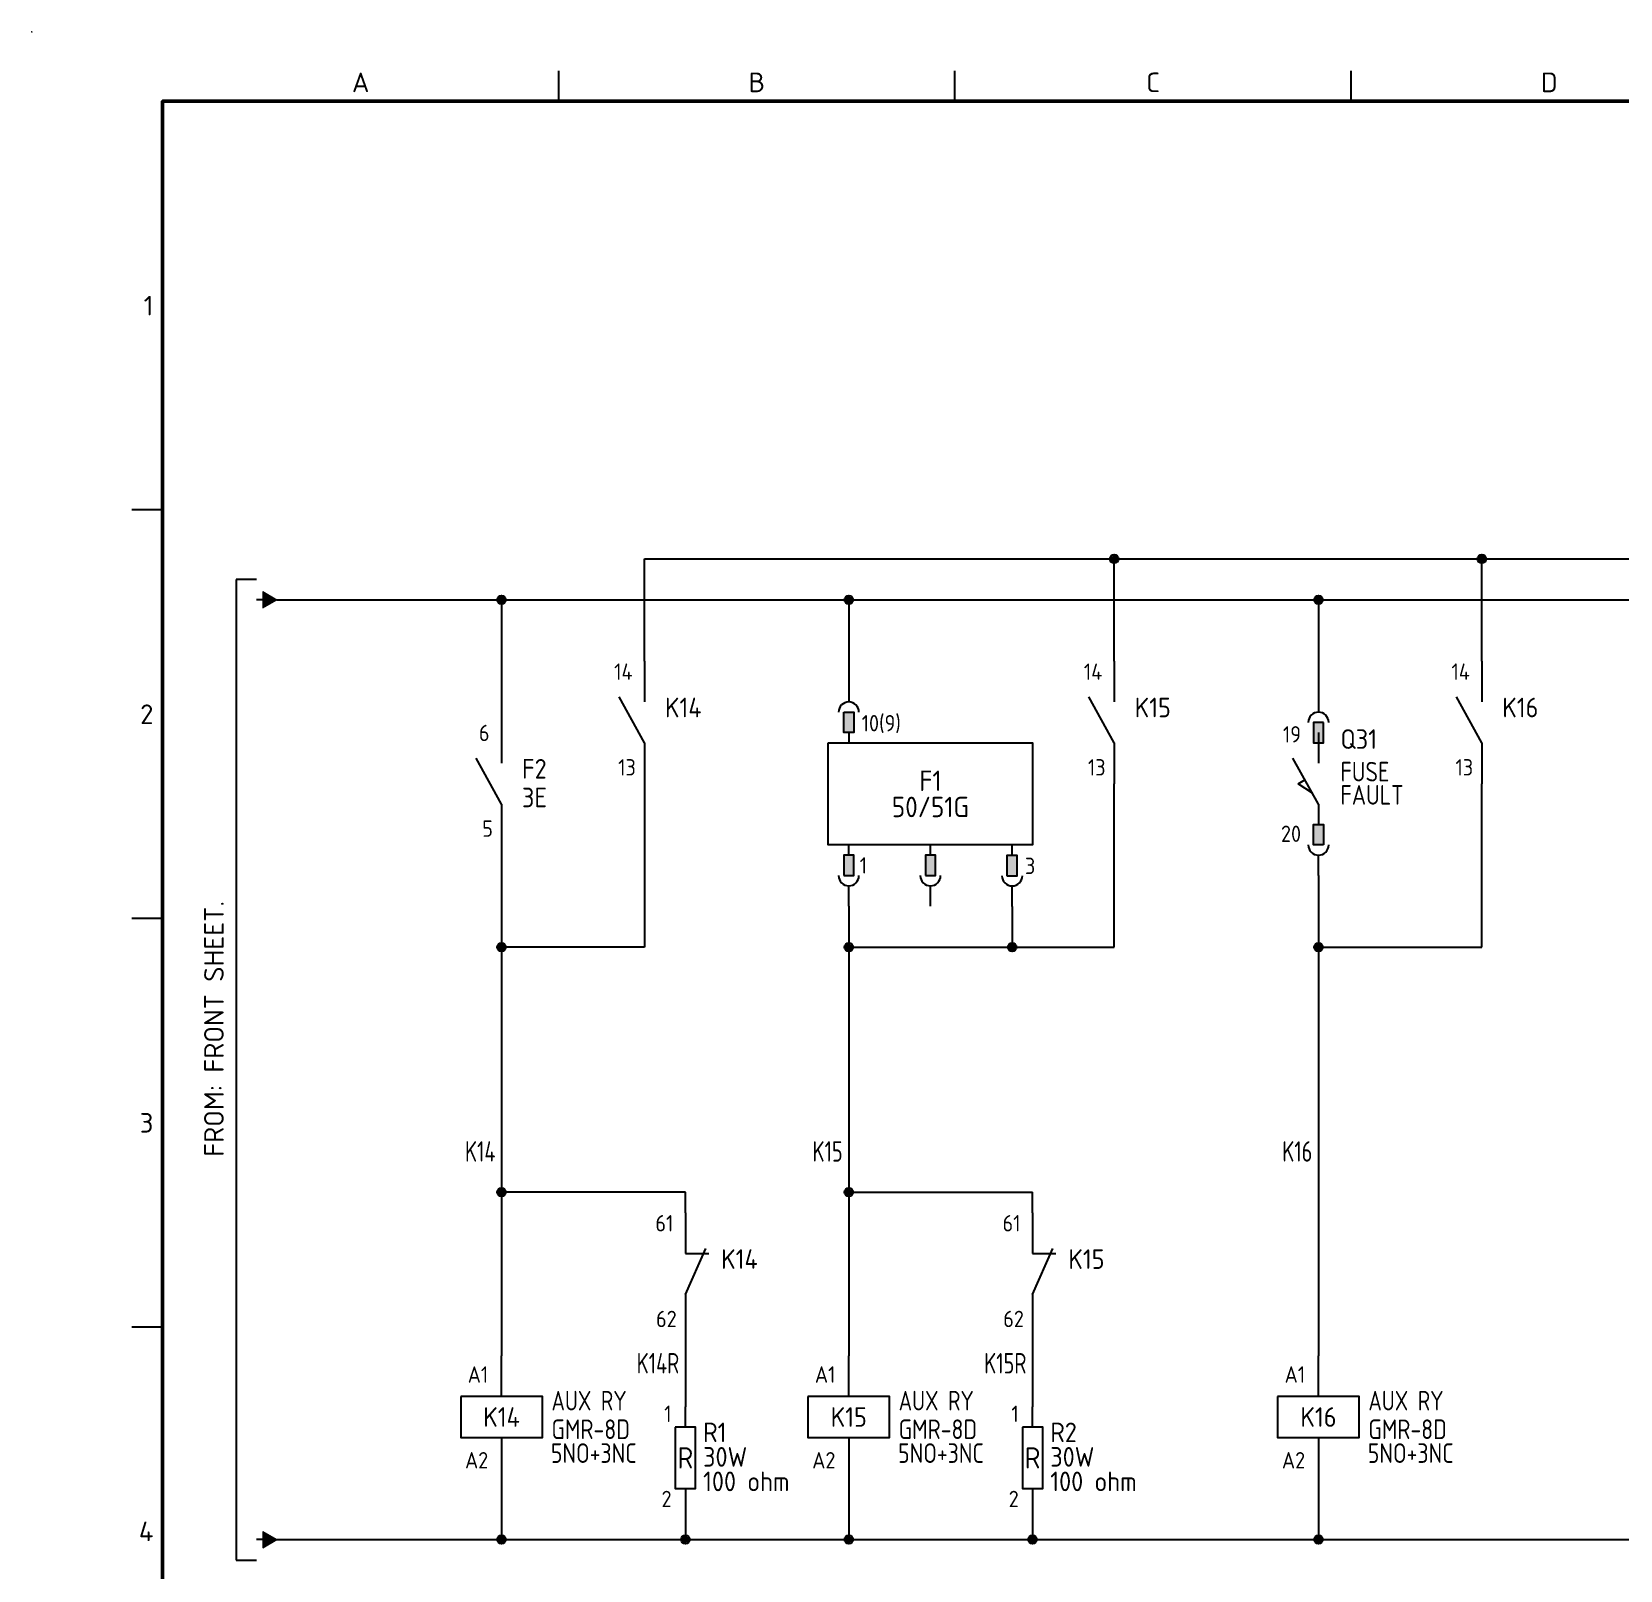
# Model space of a CAD drawing. Header units: millimetres. Extents: x 0 to 556, y 1 to 306.
# Drawn here: x 0 to 194.4, y 103.8 to 292 of the extents above; entities that cross this region are included whole.
import ezdxf
from ezdxf.enums import TextEntityAlignment as Align

# ---------------------------------------------------------------- set-up
doc = ezdxf.new("R2010")
doc.units = ezdxf.units.MM
for name, color, linetype in [('MISC', 7, 'Continuous'), ('Sheet Line', 3, 'Continuous'), ('Sheet Text', 2, 'Continuous'), ('SYMS', 7, 'Continuous'), ('TAGS', 7, 'Continuous'), ('TERMS', 7, 'Continuous'), ('WIRE_YELLOW', 2, 'Continuous'), ('WIREFIXED', 7, 'Continuous')]:
    doc.layers.add(name, color=color, linetype=linetype)
doc.layers.add('Sheet Out Line', color=2, linetype='Continuous', lineweight=50)
doc.styles.add('WD', font='ISOCP2.shx')
doc.styles.add('WD_IEC', font='ISOCP2.shx', dxfattribs={"width": 1.1, "height": 2.4, "bigfont": 'whgtxt.shx'})

# ---------------------------------------------------------------- blocks, each defined once
blk = doc.blocks.new('LSSA3')
blk.add_circle((0, 292), 0.01)
at = {"layer": 'Sheet Line'}
for p, q in [((64.5, 283.5), (64.5, 287.25)), ((113, 283.5), (113, 287.25)), ((161.5, 283.5), (161.5, 287.25)), ((16, 233.5), (12.25, 233.5)), ((16, 183.5), (12.25, 183.5)), ((16, 133.5), (12.25, 133.5))]:
    blk.add_line(p, q, dxfattribs=at)
at = {"layer": 'Sheet Out Line'}
blk.add_lwpolyline([(16, 6.5), (404, 6.5), (404, 283.5), (16, 283.5)], close=True, dxfattribs=at)
at = {"style": 'WD_IEC', "width": 1.1}
for tag, height, p in [('DESC4', 2.4, (57.5, 39.5)), ('CUSTOMERS31', 3.8, (219, 38)), ('TITLE1', 3.6, (333, 37.5)), ('CUSTOMERS21', 3.8, (219, 35.25)), ('DESC3', 2.4, (57.5, 33.5)), ('CUSTOMERS32', 3.8, (219, 32.5)), ('TITLE2', 3.6, (333, 32.5)), ('CUSTOMERS22', 3.8, (219, 29.75)), ('TITLE3', 3.6, (333, 27.5)), ('RN', 3.5, (398, 28.75)), ('DESC2', 2.4, (57.5, 27.5)), ('CUSTOMERS33', 3.8, (219, 27)), ('DESC1', 2.4, (57.5, 21.5)), ('FILE', 2.4, (314, 18.5)), ('WORKNO', 3.5, (365.5, 18.5)), ('DESC0', 2.4, (57.5, 15.5)), ('SHN', 2.4, (395, 12)), ('TSH', 2.4, (401, 9))]:
    blk.add_attdef(tag, text='', height=height, dxfattribs=at).set_placement(p, align=Align.MIDDLE_CENTER)
at = {"style": 'WD_IEC'}
for tag, p in [('DATE4', (96.5, 39.5)), ('DRWN4', (111.5, 39.5)), ('DSGN4', (126.5, 39.5)), ('CHKD4', (141.5, 39.5)), ('APPD4', (156.5, 39.5)), ('DATE3', (96.5, 33.5)), ('DRWN3', (111.5, 33.5)), ('DSGN3', (126.5, 33.5)), ('CHKD3', (141.5, 33.5)), ('APPD3', (156.5, 33.5)), ('DATE2', (96.5, 27.5)), ('DRWN2', (111.5, 27.5)), ('DSGN2', (126.5, 27.5)), ('CHKD2', (141.5, 27.5)), ('APPD2', (156.5, 27.5)), ('DATE1', (96.5, 21.5)), ('DRWN1', (111.5, 21.5)), ('DSGN1', (126.5, 21.5)), ('CHKD1', (141.5, 21.5)), ('APPD1', (156.5, 21.5)), ('DATE0', (96.5, 15.5)), ('DRWN0', (111.5, 15.5)), ('DSGN0', (126.5, 15.5)), ('CHKD0', (141.5, 15.5)), ('APPD0', (156.5, 15.5))]:
    blk.add_attdef(tag, text='', height=2.4, dxfattribs=at).set_placement(p, align=Align.MIDDLE_CENTER)
at = {"style": 'WD_IEC', "width": 1.1}
for tag, p in [('DWG1ST', (345, 10.5)), ('DWGNO', (373.49, 10.5))]:
    blk.add_attdef(tag, text='', height=3.5, dxfattribs=at).set_placement(p, align=Align.MIDDLE_LEFT)
at = {"style": 'WD_IEC', "width": 1.1, "flags": 9}
blk.add_attdef('WD_TB', (0, 0), '', height=2.4, dxfattribs=at)
at = {"layer": 'Sheet Text', "style": 'WD_IEC', "width": 1.1}
for s, p in [('A', (40.25, 284.62)), ('B', (88.75, 284.62)), ('C', (137.25, 284.62)), ('D', (185.75, 284.62))]:
    blk.add_text(s, height=2.4, dxfattribs=at).set_placement(p, align=Align.CENTER)
for s, p in [('1', (14.88, 258.5)), ('2', (14.88, 208.5)), ('3', (14.88, 158.5)), ('4', (14.88, 108.5))]:
    blk.add_text(s, height=2.4, dxfattribs=at).set_placement(p, align=Align.MIDDLE_RIGHT)
blk = doc.blocks.new('HONF1N')
blk.add_hatch(color=256).paths.add_polyline_path([(0.768, 1), (0.768, -1), (2.5, 0)])
at = {"lineweight": 0, "flags": 128}
for points in [[(0.768, 1), (2.5, 0)], [(0.768, 1), (0.768, -1), (2.5, 0)]]:
    blk.add_lwpolyline(points, dxfattribs=at)
at = {"flags": 128}
blk.add_lwpolyline([(0.768, 0), (0, 0)], dxfattribs=at)
at = {"style": 'WD', "flags": 1}
for tag, p in [('X2TERM01', (0.768, 0)), ('X8TERM02', (2.5, 0))]:
    blk.add_attdef(tag, p, '', height=0.08, rotation=90, dxfattribs=at)
blk = doc.blocks.new('VA221_PFCHECKER2')
for p, q in [((0, 11.25), (0, 8.75)), ((0, 6.25), (0, 2.5)), ((0, -2.5), (-3.12, 3.12)), ((-2.5, 0), (-1.65, 0.47)), ((-0.74, -1.18), (-2.5, 0)), ((0, -2.5), (0, -5)), ((0, -11.25), (0, -8.75))]:
    blk.add_line(p, q)
for points in [[(0.62, 7.5), (-0.62, 7.5), (-0.62, 5), (0.62, 5)], [(0.62, -7.5), (-0.62, -7.5), (-0.62, -5), (0.62, -5)]]:
    blk.add_lwpolyline(points, close=True)
for centre, start, end in [((0, 7.5), 0, 180), ((0, -7.5), 180, 0)]:
    blk.add_arc(centre, 1.25, start, end)
for points in [[(0.62, 5), (0.62, 7.5), (-0.62, 5), (-0.62, 7.5)], [(0.62, -5), (0.62, -7.5), (-0.62, -5), (-0.62, -7.5)]]:
    blk.add_solid(points)
at = {"flags": 1}
for tag, p, height, style in [('X2TERM01', (0, 11.25), 0.08, 'WD'), ('X1LINK', (0, 0), 0.32, 'WD_IEC'), ('X8TERM02', (0, -11.25), 0.08, 'WD')]:
    blk.add_attdef(tag, p, '', height=height, dxfattribs=dict(at, style=style))
at = {"style": 'WD_IEC'}
for tag, p in [('TERM01', (-2.13, 5.04)), ('TERM02', (-2.13, -7.13))]:
    blk.add_attdef(tag, text='', height=2, dxfattribs=at).set_placement(p, align=Align.RIGHT)
blk.add_attdef('TAG2', text='', height=2.4, dxfattribs=at).set_placement((2.69, 5.46), align=Align.MIDDLE_LEFT)
at = {"style": 'WD_IEC', "width": 0.9}
for tag, p in [('TEXT1', (2.69, 1.47)), ('TEXT2', (2.69, -1.37))]:
    blk.add_attdef(tag, text='', height=2.4, dxfattribs=at).set_placement(p, align=Align.MIDDLE_LEFT)
at = {"style": 'WD_IEC', "flags": 1}
blk.add_attdef('XREF', text='', height=1.8, dxfattribs=at).set_placement((2.69, -3.73), align=Align.MIDDLE_LEFT)
for tag, p in [('INST', (-2.37, -9.97)), ('FAMILY', (-2.27, -12.66)), ('LOC', (-2.4, -11.27)), ('PINLIST_TYPE', (-2.27, -13.9))]:
    blk.add_attdef(tag, text='', height=1, dxfattribs=at).set_placement(p, align=Align.RIGHT)
blk = doc.blocks.new('WDDOT')
for radius in [0.529, 0.33, 0.164]:
    blk.add_circle((0, 0), radius)
blk = doc.blocks.new('VJ11_AUXRY_Q1')
for p, q in [((0, 2.5), (0, 7.5)), ((0, -2.5), (0, -7.5))]:
    blk.add_line(p, q)
blk.add_lwpolyline([(-5, 2.5), (-5, -2.5), (5, -2.5), (5, 2.5)], close=True)
at = {"style": 'WD_IEC', "flags": 1}
for tag, p, height in [('X2TERM01', (0, 7.5), 0.32), ('X4LINK', (-5, 0), 0.32), ('X1LINK', (5, 0), 0.32), ('INST', (2.17, -4.46), 1), ('LOC', (2.14, -5.76), 1), ('X8TERM02', (0, -7.5), 0.32), ('FAMILY', (2.27, -7.15), 1), ('MFG', (2.34, -8.68), 1), ('CAT', (2.31, -9.98), 1), ('ASSYCODE', (2.25, -11.11), 1), ('WDTAGALT', (2.25, -12.35), 1), ('PEER_PINLIST', (2.25, -13.65), 1)]:
    blk.add_attdef(tag, p, '', height=height, dxfattribs=at)
at = {"style": 'WD_IEC'}
for tag, p in [('TERM01', (-1.63, 4.2)), ('TERM02', (-1.63, -6.29))]:
    blk.add_attdef(tag, text='', height=2, dxfattribs=at).set_placement(p, align=Align.RIGHT)
for tag, p, width in [('RATING12', (6.11, 0.8), 0.85), ('RATING11', (6.11, -2.7), 0.9), ('RATING1', (6.04, -5.62), 0.9)]:
    blk.add_attdef(tag, p, '', height=2.4, dxfattribs=dict(at, width=width))
blk.add_attdef('TAG1', text='', height=2.4, dxfattribs=at).set_placement((0, 0), align=Align.MIDDLE_CENTER)
at = {"lineweight": 9, "style": 'WD_IEC'}
for tag, p in [('NO', (-5.5, -16.5)), ('NC', (-5.5, -20))]:
    blk.add_attdef(tag, text='', height=2.5, dxfattribs=at).set_placement(p, align=Align.TOP_RIGHT)
for tag, p in [('XREFNO', (-4, -16.5)), ('XREFNC', (-4, -20))]:
    blk.add_attdef(tag, text='', height=2.5, dxfattribs=at).set_placement(p, align=Align.TOP_LEFT)
blk = doc.blocks.new('VB421_AUXCONTACT1')
for p, q in [((0, 7.5), (0, 2.5)), ((0, -2.5), (-3.12, 3.12)), ((0, -2.5), (0, -7.5))]:
    blk.add_line(p, q)
at = {"style": 'WD_IEC', "flags": 1}
for tag, p, height in [('X2TERM01', (0, 7.5), 0.34), ('X4LINK', (-2.75, 0), 0.32), ('X1LINK', (0, 0), 0.34), ('X8TERM02', (0, -7.5), 0.34)]:
    blk.add_attdef(tag, p, '', height=height, dxfattribs=at)
at = {"linetype": 'Continuous', "style": 'WD_IEC'}
for tag, p in [('TERM01', (-1.47, 5.21)), ('TERM02', (-1.06, -6.5))]:
    blk.add_attdef(tag, text='', height=2, dxfattribs=at).set_placement(p, align=Align.RIGHT)
at = {"style": 'WD_IEC'}
for tag, p in [('TAG2', (2.5, 0.62)), ('TEXT1', (2.5, -2.89)), ('TEXT2', (2.5, -6.09))]:
    blk.add_attdef(tag, p, '', height=2.4, dxfattribs=at)
for tag, p in [('INST', (-2.43, -9.12)), ('LOC', (-2.58, -10.73))]:
    blk.add_attdef(tag, text='', height=1, dxfattribs=at).set_placement(p, align=Align.RIGHT)
at = {"style": 'WD_IEC', "flags": 1}
for tag, p in [('XREF', (-2.58, -12.19)), ('FAMILY', (-2.53, -13.64)), ('CONTACT', (-2.6, -15.24))]:
    blk.add_attdef(tag, text='', height=1, dxfattribs=at).set_placement(p, align=Align.RIGHT)
blk = doc.blocks.new('WD_WNV')
at = {"linetype": 'Continuous', "style": 'WD_IEC', "width": 0.8}
blk.add_attdef('WIRENO', text='', height=2.5, rotation=90, dxfattribs=at).set_placement((-0.75, 0), align=Align.CENTER)
at = {"style": 'WD_IEC', "flags": 1}
for tag, p in [('W08USER', (-1, 0.375)), ('W04USER', (-1, 0.875)), ('W05USER', (-1, 0.75)), ('W09USER', (-1, 0.25)), ('W03USER', (-1, 1)), ('W06USER', (-1, 0.625)), ('W07USER', (-1, 0.5)), ('W02USER', (-1, 1.125)), ('W01USER', (-1, 1.25)), ('W10USER', (-1, 0.125))]:
    blk.add_attdef(tag, text='', height=0.08, dxfattribs=at).set_placement(p, align=Align.CENTER)
blk = doc.blocks.new('VB422_AUXCONTACT1')
for p, q in [((0, 7.5), (0, 2.5)), ((0, -2.5), (2.5, 3.12)), ((0, 2.5), (2.87, 2.5)), ((0, -2.5), (0, -7.5))]:
    blk.add_line(p, q)
at = {"style": 'WD_IEC', "flags": 1}
for tag, p, height in [('X2TERM01', (0, 7.5), 0.34), ('X4LINK', (-0.55, 0), 0.32), ('X1LINK', (1.92, 0), 0.32), ('X8TERM02', (0, -7.5), 0.34)]:
    blk.add_attdef(tag, p, '', height=height, dxfattribs=at)
at = {"linetype": 'Continuous', "style": 'WD_IEC'}
for tag, p in [('TERM01', (-1.47, 5.21)), ('TERM02', (-1.06, -6.5))]:
    blk.add_attdef(tag, text='', height=2, dxfattribs=at).set_placement(p, align=Align.RIGHT)
at = {"style": 'WD_IEC'}
for tag, p in [('TAG2', (4.38, 0.62)), ('TEXT1', (4.38, -2.89)), ('TEXT2', (4.38, -6.09))]:
    blk.add_attdef(tag, p, '', height=2.4, dxfattribs=at)
for tag, p in [('INST', (-2.43, -9.12)), ('LOC', (-2.58, -10.73))]:
    blk.add_attdef(tag, text='', height=1, dxfattribs=at).set_placement(p, align=Align.RIGHT)
at = {"style": 'WD_IEC', "flags": 1}
for tag, p in [('XREF', (-2.58, -12.19)), ('FAMILY', (-2.53, -13.64)), ('CONTACT', (-2.6, -15.24))]:
    blk.add_attdef(tag, text='', height=1, dxfattribs=at).set_placement(p, align=Align.RIGHT)
blk = doc.blocks.new('VF41_RES1')
for p, q in [((0, 3.75), (0, 6.25)), ((0, -3.75), (0, -6.25))]:
    blk.add_line(p, q)
blk.add_lwpolyline([(-1.25, 3.75), (-1.25, -3.75), (1.25, -3.75), (1.25, 3.75)], close=True)
at = {"style": 'WD_IEC'}
for tag, p in [('TERM01', (-1.69, 4.39)), ('TERM02', (-1.69, -6.03))]:
    blk.add_attdef(tag, text='', height=2, dxfattribs=at).set_placement(p, align=Align.RIGHT)
at = {"style": 'WD_IEC', "flags": 1}
for tag, p in [('X2TERM01', (0, 6.25)), ('X8TERM02', (0, -6.25))]:
    blk.add_attdef(tag, p, '', height=0.32, dxfattribs=at)
at = {"style": 'WD_IEC'}
for tag, p in [('TAG1', (2.17, 3.12)), ('RATING1', (2.17, 0.12)), ('RATING2', (2.17, -2.88))]:
    blk.add_attdef(tag, text='', height=2.4, dxfattribs=at).set_placement(p, align=Align.MIDDLE_LEFT)
blk.add_attdef('TEXT', text='', height=2.6, dxfattribs=at).set_placement((0, 0), align=Align.MIDDLE_CENTER)
at = {"style": 'WD_IEC', "flags": 1}
for tag, p in [('INST', (-1.3, -7.89)), ('FAMILY', (-1.21, -10.57)), ('LOC', (-1.33, -9.19)), ('MFG', (-1.13, -12.11)), ('CAT', (-1.16, -13.41)), ('ASSYCODE', (-1.04, -14.8))]:
    blk.add_attdef(tag, text='', height=1, dxfattribs=at).set_placement(p, align=Align.RIGHT)
blk = doc.blocks.new('VG22_OCR1')
for p, q in [((0, 0), (0, -2.5)), ((0, -6.25), (0, -7.5)), ((0, -21.25), (0, -20)), ((10, -21.25), (10, -20)), ((20, -21.27), (20, -20.02)), ((0, -27.5), (0, -25)), ((10, -27.5), (10, -25)), ((20, -27.52), (20, -25.02))]:
    blk.add_line(p, q)
for points in [[(-0.62, -3.75), (0.62, -3.75), (0.62, -6.25), (-0.62, -6.25)], [(-2.5, -7.5), (22.5, -7.5), (22.5, -20), (-2.5, -20)], [(-0.62, -23.75), (0.62, -23.75), (0.62, -21.25), (-0.62, -21.25)], [(9.38, -23.75), (10.62, -23.75), (10.62, -21.25), (9.38, -21.25)], [(19.37, -23.77), (20.62, -23.77), (20.62, -21.27), (19.37, -21.27)]]:
    blk.add_lwpolyline(points, close=True)
for centre, start, end in [((0, -3.75), 0, 180), ((0, -23.75), 180, 0), ((10, -23.75), 180, 0), ((20, -23.77), 180, 0)]:
    blk.add_arc(centre, 1.25, start, end)
for points in [[(-0.62, -6.25), (-0.62, -3.75), (0.62, -6.25), (0.62, -3.75)], [(-0.62, -21.25), (-0.62, -23.75), (0.62, -21.25), (0.62, -23.75)], [(9.38, -21.25), (9.38, -23.75), (10.62, -21.25), (10.62, -23.75)], [(19.37, -21.27), (19.37, -23.77), (20.62, -21.27), (20.62, -23.77)]]:
    blk.add_solid(points)
at = {"style": 'WD', "flags": 1}
for tag, p in [('X2TERM01', (0, 0)), ('X8TERM02', (0, -27.5)), ('X8TERM03', (10, -27.5)), ('X8TERM04', (20, -27.52))]:
    blk.add_attdef(tag, p, '', height=0.32, dxfattribs=at)
at = {"linetype": 'Continuous', "style": 'WD'}
for tag, p in [('TERM01', (1.58, -6.1)), ('TERM02', (1.34, -23.5)), ('TERM03', (11.57, -23.54)), ('TERM04', (21.57, -23.56))]:
    blk.add_attdef(tag, p, '', height=2, dxfattribs=at)
at = {"style": 'WD'}
for tag, p in [('TAG2', (10, -12.15)), ('RATING12', (10, -15.35))]:
    blk.add_attdef(tag, text='', height=2.5, dxfattribs=at).set_placement(p, align=Align.MIDDLE_CENTER)
at = {"style": 'WD', "flags": 1}
for tag, p in [('INST', (-3.57, -16.07)), ('LOC', (-3.62, -17.38)), ('FAMILY', (-3.62, -20.05)), ('XREF', (-3.62, -18.73))]:
    blk.add_attdef(tag, text='', height=1, dxfattribs=at).set_placement(p, align=Align.RIGHT)

msp = doc.modelspace()

# ---------------------------------------------------------------- linework, layer by layer
at = {"linetype": 'Continuous'}
for p, q in [((27.5, 225), (25, 225)), ((25, 225), (25, 105)), ((25, 105), (27.5, 105))]:
    msp.add_line(p, q, dxfattribs=at)
at = {"layer": 'WIRE_YELLOW', "linetype": 'Continuous'}
for p, q in [((75, 227.5), (392.5, 227.5)), ((75, 215), (75, 227.5)), ((132.5, 215), (132.5, 227.5)), ((177.5, 215), (177.5, 227.5)), ((30, 222.5), (30, 222.5)), ((30, 222.5), (395, 222.5)), ((57.5, 222.5), (57.5, 207.5)), ((100, 222.5), (100, 212.5)), ((157.5, 222.5), (157.5, 211.25)), ((75, 200), (75, 180)), ((132.5, 180), (132.5, 200)), ((177.5, 180), (177.5, 200)), ((57.5, 192.5), (57.5, 130)), ((157.5, 188.75), (157.5, 130)), ((100, 185), (100, 130)), ((120, 184.98), (120, 180)), ((75, 180), (57.5, 180)), ((100, 180), (132.5, 180)), ((157.5, 180), (177.5, 180)), ((80, 150), (57.5, 150)), ((80, 147.5), (80, 150)), ((100, 150), (122.5, 150)), ((122.5, 147.5), (122.5, 150)), ((80, 132.5), (80, 123.75)), ((122.5, 132.5), (122.5, 123.75)), ((57.5, 115), (57.5, 107.5)), ((100, 115), (100, 107.5)), ((157.5, 115), (157.5, 107.5)), ((80, 111.25), (80, 107.5)), ((122.5, 111.25), (122.5, 107.5)), ((30, 107.5), (395, 107.5))]:
    msp.add_line(p, q, dxfattribs=at)

# ---------------------------------------------------------------- block references
at = {"linetype": 'Continuous'}
msp.add_blockref('LSSA3', (0, 0), dxfattribs=at)
at = {"layer": 'SYMS', "linetype": 'Continuous'}
for name, p in [('WDDOT', (132.5, 227.5)), ('WDDOT', (177.5, 227.5)), ('HONF1N', (27.5, 222.5)), ('WDDOT', (57.5, 222.5)), ('WDDOT', (100, 222.5)), ('WDDOT', (157.5, 222.5)), ('WDDOT', (57.5, 180)), ('WDDOT', (100, 180)), ('WDDOT', (120, 180)), ('WDDOT', (157.5, 180)), ('WDDOT', (57.5, 150)), ('WDDOT', (100, 150)), ('HONF1N', (27.5, 107.5)), ('WDDOT', (57.5, 107.5)), ('WDDOT', (80, 107.5)), ('WDDOT', (100, 107.5)), ('WDDOT', (122.5, 107.5)), ('WDDOT', (157.5, 107.5))]:
    msp.add_blockref(name, p, dxfattribs=at)
ref = msp.add_blockref('VB421_AUXCONTACT1', (75, 207.5), dxfattribs=at)
ref.add_attrib('TERM02', '13', dxfattribs={"layer": 'TERMS', "linetype": 'Continuous', "height": 2, "style": 'WD_IEC'}).set_placement((73.94, 201), align=Align.RIGHT)
ref.add_attrib('TERM01', '14', dxfattribs={"layer": 'TERMS', "linetype": 'Continuous', "height": 2, "style": 'WD_IEC'}).set_placement((73.53, 212.71), align=Align.RIGHT)
ref.add_attrib('TAG2', 'K14', (77.5, 208.12), dxfattribs={"layer": 'TAGS', "height": 2.4, "style": 'WD_IEC'})
ref = msp.add_blockref('VB421_AUXCONTACT1', (132.5, 207.5), dxfattribs=at)
ref.add_attrib('TERM02', '13', dxfattribs={"layer": 'TERMS', "linetype": 'Continuous', "height": 2, "style": 'WD_IEC'}).set_placement((131.44, 201), align=Align.RIGHT)
ref.add_attrib('TERM01', '14', dxfattribs={"layer": 'TERMS', "linetype": 'Continuous', "height": 2, "style": 'WD_IEC'}).set_placement((131.03, 212.71), align=Align.RIGHT)
ref.add_attrib('TAG2', 'K15', (135, 208.12), dxfattribs={"layer": 'TAGS', "height": 2.4, "style": 'WD_IEC'})
ref = msp.add_blockref('VB421_AUXCONTACT1', (177.5, 207.5), dxfattribs=at)
ref.add_attrib('TERM02', '13', dxfattribs={"layer": 'TERMS', "linetype": 'Continuous', "height": 2, "style": 'WD_IEC'}).set_placement((176.44, 201), align=Align.RIGHT)
ref.add_attrib('TERM01', '14', dxfattribs={"layer": 'TERMS', "linetype": 'Continuous', "height": 2, "style": 'WD_IEC'}).set_placement((176.03, 212.71), align=Align.RIGHT)
ref.add_attrib('TAG2', 'K16', (180, 208.12), dxfattribs={"layer": 'TAGS', "height": 2.4, "style": 'WD_IEC'})
ref = msp.add_blockref('VG22_OCR1', (100, 212.5), dxfattribs=at)
ref.add_attrib('TERM01', '10(9)', (101.58, 206.4), dxfattribs={"layer": 'TERMS', "linetype": 'Continuous', "height": 2, "style": 'WD'})
ref.add_attrib('TAG2', 'F1', dxfattribs={"layer": 'TAGS', "height": 2.5, "style": 'WD'}).set_placement((110, 200.35), align=Align.MIDDLE_CENTER)
ref.add_attrib('TERM04', '3', (121.57, 188.94), dxfattribs={"layer": 'TERMS', "linetype": 'Continuous', "height": 2, "style": 'WD'})
ref.add_attrib('TERM02', '1', (101.34, 189), dxfattribs={"layer": 'TERMS', "linetype": 'Continuous', "height": 2, "style": 'WD'})
ref.add_attrib('RATING12', '50/51G', dxfattribs={"layer": 'MISC', "height": 2.5, "style": 'WD'}).set_placement((110, 197.15), align=Align.MIDDLE_CENTER)
ref = msp.add_blockref('VA221_PFCHECKER2', (157.5, 200), dxfattribs=at)
ref.add_attrib('TEXT2', 'FAULT', dxfattribs={"layer": 'MISC', "height": 2.4, "style": 'WD_IEC', "width": 0.9}).set_placement((160.19, 198.63), align=Align.MIDDLE_LEFT)
ref.add_attrib('TERM02', '20', dxfattribs={"layer": 'TERMS', "height": 2, "style": 'WD_IEC'}).set_placement((155.37, 192.87), align=Align.RIGHT)
ref.add_attrib('TERM01', '19', dxfattribs={"layer": 'TERMS', "height": 2, "style": 'WD_IEC'}).set_placement((155.37, 205.04), align=Align.RIGHT)
ref.add_attrib('TAG2', 'Q31', dxfattribs={"layer": 'TAGS', "height": 2.4, "style": 'WD_IEC'}).set_placement((160.19, 205.46), align=Align.MIDDLE_LEFT)
ref.add_attrib('TEXT1', 'FUSE', dxfattribs={"layer": 'MISC', "height": 2.4, "style": 'WD_IEC', "width": 0.9}).set_placement((160.19, 201.47), align=Align.MIDDLE_LEFT)
ref = msp.add_blockref('VB421_AUXCONTACT1', (57.5, 200), dxfattribs=at)
ref.add_attrib('TEXT1', '3E', (60, 197.11), dxfattribs={"layer": 'MISC', "height": 2.4, "style": 'WD_IEC'})
ref.add_attrib('TERM02', '5', dxfattribs={"layer": 'TERMS', "linetype": 'Continuous', "height": 2, "style": 'WD_IEC'}).set_placement((56.44, 193.5), align=Align.RIGHT)
ref.add_attrib('TERM01', '6', dxfattribs={"layer": 'TERMS', "linetype": 'Continuous', "height": 2, "style": 'WD_IEC'}).set_placement((56.03, 205.21), align=Align.RIGHT)
ref.add_attrib('TAG2', 'F2', (60, 200.62), dxfattribs={"layer": 'TAGS', "height": 2.4, "style": 'WD_IEC'})
ref = msp.add_blockref('VB422_AUXCONTACT1', (80, 140), dxfattribs=at)
ref.add_attrib('TERM02', '62', dxfattribs={"layer": 'TERMS', "linetype": 'Continuous', "height": 2, "style": 'WD_IEC'}).set_placement((78.94, 133.5), align=Align.RIGHT)
ref.add_attrib('TERM01', '61', dxfattribs={"layer": 'TERMS', "linetype": 'Continuous', "height": 2, "style": 'WD_IEC'}).set_placement((78.53, 145.21), align=Align.RIGHT)
ref.add_attrib('TAG2', 'K14', (84.38, 140.62), dxfattribs={"layer": 'TAGS', "height": 2.4, "style": 'WD_IEC'})
ref = msp.add_blockref('VB422_AUXCONTACT1', (122.5, 140), dxfattribs=at)
ref.add_attrib('TERM02', '62', dxfattribs={"layer": 'TERMS', "linetype": 'Continuous', "height": 2, "style": 'WD_IEC'}).set_placement((121.44, 133.5), align=Align.RIGHT)
ref.add_attrib('TERM01', '61', dxfattribs={"layer": 'TERMS', "linetype": 'Continuous', "height": 2, "style": 'WD_IEC'}).set_placement((121.03, 145.21), align=Align.RIGHT)
ref.add_attrib('TAG2', 'K15', (126.88, 140.62), dxfattribs={"layer": 'TAGS', "height": 2.4, "style": 'WD_IEC'})
ref = msp.add_blockref('VJ11_AUXRY_Q1', (57.5, 122.5), dxfattribs=at)
ref.add_attrib('RATING1', '5NO+3NC', (63.54, 116.88), dxfattribs={"layer": 'MISC', "height": 2.4, "style": 'WD_IEC', "width": 0.9})
ref.add_attrib('RATING11', 'GMR-8D', (63.61, 119.8), dxfattribs={"layer": 'MISC', "height": 2.4, "style": 'WD_IEC', "width": 0.9})
ref.add_attrib('RATING12', 'AUX RY', (63.61, 123.3), dxfattribs={"layer": 'MISC', "height": 2.4, "style": 'WD_IEC', "width": 0.85})
ref.add_attrib('TAG1', 'K14', dxfattribs={"layer": 'TAGS', "height": 2.4, "style": 'WD_IEC'}).set_placement((57.5, 122.5), align=Align.MIDDLE_CENTER)
ref.add_attrib('TERM02', 'A2', dxfattribs={"layer": 'TERMS', "height": 2, "style": 'WD_IEC'}).set_placement((55.87, 116.21), align=Align.RIGHT)
ref.add_attrib('TERM01', 'A1', dxfattribs={"layer": 'TERMS', "height": 2, "style": 'WD_IEC'}).set_placement((55.87, 126.7), align=Align.RIGHT)
ref = msp.add_blockref('VJ11_AUXRY_Q1', (100, 122.5), dxfattribs=at)
ref.add_attrib('RATING1', '5NO+3NC', (106.04, 116.88), dxfattribs={"layer": 'MISC', "height": 2.4, "style": 'WD_IEC', "width": 0.9})
ref.add_attrib('RATING11', 'GMR-8D', (106.11, 119.8), dxfattribs={"layer": 'MISC', "height": 2.4, "style": 'WD_IEC', "width": 0.9})
ref.add_attrib('RATING12', 'AUX RY', (106.11, 123.3), dxfattribs={"layer": 'MISC', "height": 2.4, "style": 'WD_IEC', "width": 0.85})
ref.add_attrib('TAG1', 'K15', dxfattribs={"layer": 'TAGS', "height": 2.4, "style": 'WD_IEC'}).set_placement((100, 122.5), align=Align.MIDDLE_CENTER)
ref.add_attrib('TERM02', 'A2', dxfattribs={"layer": 'TERMS', "height": 2, "style": 'WD_IEC'}).set_placement((98.37, 116.21), align=Align.RIGHT)
ref.add_attrib('TERM01', 'A1', dxfattribs={"layer": 'TERMS', "height": 2, "style": 'WD_IEC'}).set_placement((98.37, 126.7), align=Align.RIGHT)
ref = msp.add_blockref('VJ11_AUXRY_Q1', (157.5, 122.5), dxfattribs=at)
ref.add_attrib('RATING1', '5NO+3NC', (163.54, 116.88), dxfattribs={"layer": 'MISC', "height": 2.4, "style": 'WD_IEC', "width": 0.9})
ref.add_attrib('RATING11', 'GMR-8D', (163.61, 119.8), dxfattribs={"layer": 'MISC', "height": 2.4, "style": 'WD_IEC', "width": 0.9})
ref.add_attrib('RATING12', 'AUX RY', (163.61, 123.3), dxfattribs={"layer": 'MISC', "height": 2.4, "style": 'WD_IEC', "width": 0.85})
ref.add_attrib('TAG1', 'K16', dxfattribs={"layer": 'TAGS', "height": 2.4, "style": 'WD_IEC'}).set_placement((157.5, 122.5), align=Align.MIDDLE_CENTER)
ref.add_attrib('TERM02', 'A2', dxfattribs={"layer": 'TERMS', "height": 2, "style": 'WD_IEC'}).set_placement((155.87, 116.21), align=Align.RIGHT)
ref.add_attrib('TERM01', 'A1', dxfattribs={"layer": 'TERMS', "height": 2, "style": 'WD_IEC'}).set_placement((155.87, 126.7), align=Align.RIGHT)
ref = msp.add_blockref('VF41_RES1', (80, 117.5), dxfattribs=at)
ref.add_attrib('RATING2', '100 ohm', dxfattribs={"layer": 'MISC', "height": 2.4, "style": 'WD_IEC'}).set_placement((82.17, 114.62), align=Align.MIDDLE_LEFT)
ref.add_attrib('RATING1', '30W', dxfattribs={"layer": 'MISC', "height": 2.4, "style": 'WD_IEC'}).set_placement((82.17, 117.62), align=Align.MIDDLE_LEFT)
ref.add_attrib('TAG1', 'R1', dxfattribs={"layer": 'TAGS', "height": 2.4, "style": 'WD_IEC'}).set_placement((82.17, 120.62), align=Align.MIDDLE_LEFT)
ref.add_attrib('TERM02', '2', dxfattribs={"layer": 'TERMS', "height": 2, "style": 'WD_IEC'}).set_placement((78.31, 111.47), align=Align.RIGHT)
ref.add_attrib('TERM01', '1', dxfattribs={"layer": 'TERMS', "height": 2, "style": 'WD_IEC'}).set_placement((78.31, 121.89), align=Align.RIGHT)
ref.add_attrib('TEXT', 'R', dxfattribs={"layer": 'MISC', "height": 2.6, "style": 'WD_IEC'}).set_placement((80, 117.5), align=Align.MIDDLE_CENTER)
ref = msp.add_blockref('VF41_RES1', (122.5, 117.5), dxfattribs=at)
ref.add_attrib('RATING2', '100 ohm', dxfattribs={"layer": 'MISC', "height": 2.4, "style": 'WD_IEC'}).set_placement((124.67, 114.62), align=Align.MIDDLE_LEFT)
ref.add_attrib('RATING1', '30W', dxfattribs={"layer": 'MISC', "height": 2.4, "style": 'WD_IEC'}).set_placement((124.67, 117.62), align=Align.MIDDLE_LEFT)
ref.add_attrib('TAG1', 'R2', dxfattribs={"layer": 'TAGS', "height": 2.4, "style": 'WD_IEC'}).set_placement((124.67, 120.62), align=Align.MIDDLE_LEFT)
ref.add_attrib('TERM02', '2', dxfattribs={"layer": 'TERMS', "height": 2, "style": 'WD_IEC'}).set_placement((120.81, 111.47), align=Align.RIGHT)
ref.add_attrib('TERM01', '1', dxfattribs={"layer": 'TERMS', "height": 2, "style": 'WD_IEC'}).set_placement((120.81, 121.89), align=Align.RIGHT)
ref.add_attrib('TEXT', 'R', dxfattribs={"layer": 'MISC', "height": 2.6, "style": 'WD_IEC'}).set_placement((122.5, 117.5), align=Align.MIDDLE_CENTER)
at = {"layer": 'WIREFIXED', "linetype": 'Continuous'}
ref = msp.add_blockref('WD_WNV', (57.5, 155), dxfattribs=at)
ref.add_attrib('WIRENOF', 'K14', dxfattribs={"linetype": 'Continuous', "height": 2.5, "style": 'WD_IEC', "width": 0.8}).set_placement((56.75, 155), align=Align.MIDDLE_RIGHT)
ref = msp.add_blockref('WD_WNV', (100, 155), dxfattribs=at)
ref.add_attrib('WIRENOF', 'K15', dxfattribs={"linetype": 'Continuous', "height": 2.5, "style": 'WD_IEC', "width": 0.8}).set_placement((99.25, 155), align=Align.MIDDLE_RIGHT)
ref = msp.add_blockref('WD_WNV', (157.5, 155), dxfattribs=at)
ref.add_attrib('WIRENOF', 'K16', dxfattribs={"linetype": 'Continuous', "height": 2.5, "style": 'WD_IEC', "width": 0.8}).set_placement((156.75, 155), align=Align.MIDDLE_RIGHT)
ref = msp.add_blockref('WD_WNV', (80, 129.08), dxfattribs=at)
ref.add_attrib('WIRENOF', 'K14R', dxfattribs={"linetype": 'Continuous', "height": 2.5, "style": 'WD_IEC', "width": 0.8}).set_placement((79.25, 129.08), align=Align.MIDDLE_RIGHT)
ref = msp.add_blockref('WD_WNV', (122.5, 129.08), dxfattribs=at)
ref.add_attrib('WIRENOF', 'K15R', dxfattribs={"linetype": 'Continuous', "height": 2.5, "style": 'WD_IEC', "width": 0.8}).set_placement((121.75, 129.08), align=Align.MIDDLE_RIGHT)

# ---------------------------------------------------------------- texts
at = {"linetype": 'Continuous', "insert": (23.49, 170), "char_height": 2.4, "width": 67.5, "attachment_point": 8, "rotation": 90, "style": 'WD_IEC'}
msp.add_mtext('FROM: FRONT SHEET.^I', dxfattribs=at)

doc.saveas('drawing.dxf')
